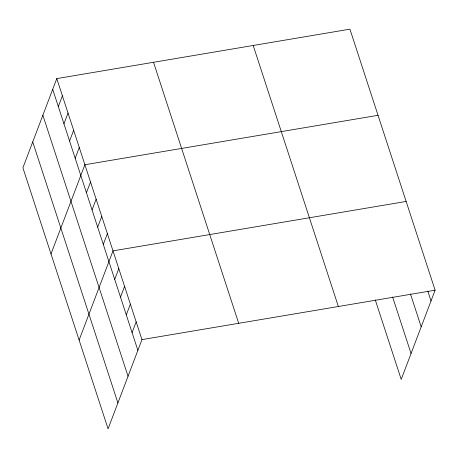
<?xml version="1.0" encoding="UTF-8"?>
<svg xmlns="http://www.w3.org/2000/svg" width="458" height="458" viewBox="0 0 458 458"><rect width="100%" height="100%" fill="white"/><g stroke="black" fill="none" stroke-linecap="round" stroke-linejoin="round"><path stroke-width="0.69" d="M56.786 78.599L22.9 167.805L108.071 428.831L141.957 339.618L56.786 78.599L349.929 29.169L435.1 290.195L401.214 379.401L375.257 299.858M58.326 106.565L62.408 95.825M63.948 123.797L68.03 113.052M69.57 141.024L73.652 130.278M75.192 158.25L79.274 147.505M51.004 253.944L84.896 164.731L378.039 115.307M86.436 192.704L90.512 181.963M92.052 209.936L96.134 199.19M97.674 227.162L101.756 216.416M103.296 244.389L107.378 233.643M79.114 340.082L113 250.869L406.143 201.446M114.712 279.363L118.794 268.623M120.5 297.116L124.582 286.37M126.293 314.864L130.375 304.118M132.081 332.617L136.163 321.871M141.957 339.618L435.1 290.195M427.801 291.076L431.018 300.94M410.46 293.962L421.183 326.835M392.603 296.973L411.049 353.513M253.194 45.479L338.365 306.505M153.527 62.288L238.692 323.308M52.704 89.339L137.875 350.364M42.869 115.233L128.04 376.258M32.736 141.911L117.906 402.937"/></g></svg>
